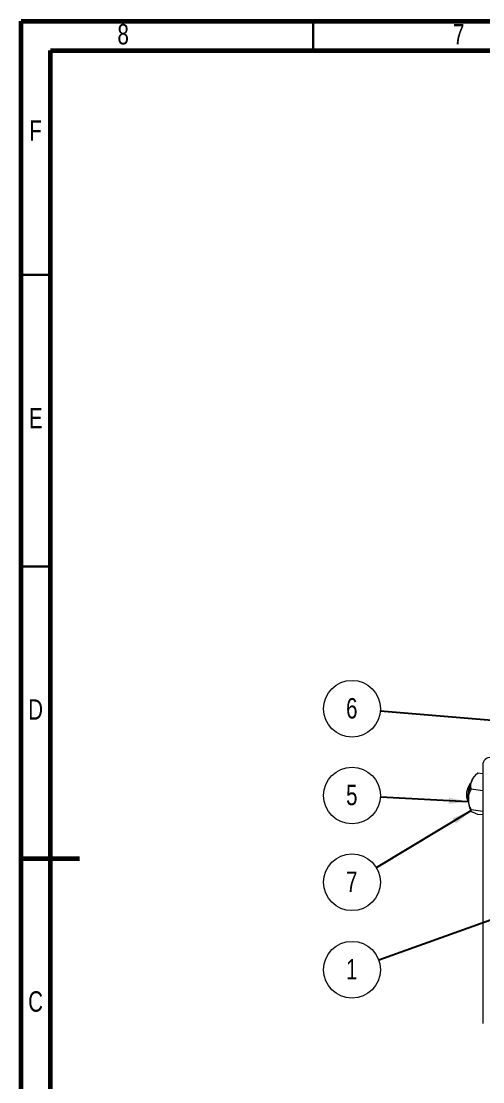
# Model space of a CAD drawing. Header units: millimetres. Extents: x 15 to 415, y 5 to 292.
# Drawn here: x 15 to 94.1, y 110.2 to 292 of the extents above; entities that cross this region are included whole.
import ezdxf

# ---------------------------------------------------------------- set-up
doc = ezdxf.new("R2010")
doc.units = ezdxf.units.MM
doc.styles.add('SLDTEXTSTYLE0', font='TXT', dxfattribs={"width": 0.75})
doc.dimstyles.new('SLDDIMSTYLE0', dxfattribs={"dimtxt": 0.18, "dimasz": 3.302, "dimexe": 0, "dimexo": 0.0625, "dimgap": 0, "dimtad": 0, "dimtih": 1, "dimtoh": 1, "dimdec": 0, "dimrnd": 1e-09, "dimzin": 0, "dimdsep": 46, "dimtxsty": 'Standard', "dimsah": 1, "dimcen": 0.09, "dimadec": 0, "dimazin": 0, "dimtfac": 3.302, "dimtdec": 0, "dimtofl": 0, "dimtmove": 0, "dimatfit": 3, "dimfxl": 1, "dimfrac": 2, "dimtolj": 1, "dimtzin": 0, "dimarcsym": 0})

# ---------------------------------------------------------------- blocks, each defined once
blk = doc.blocks.new('SW_NOTE_10')
at = {"color": 0, "linetype": 'Continuous', "lineweight": 0}
blk.add_circle((-4.57, -1.64), 4.86, dxfattribs=at)
at = {"color": 0, "linetype": 'Continuous', "lineweight": 0, "insert": (-4.61, 0.2), "char_height": 3.5, "attachment_point": 2, "style": 'SLDTEXTSTYLE0'}
blk.add_mtext('1', dxfattribs=at)
blk = doc.blocks.new('SW_NOTE_11')
at = {"color": 0, "linetype": 'Continuous', "lineweight": 0}
blk.add_circle((-4.17, -2.5), 4.86, dxfattribs=at)
at = {"color": 0, "linetype": 'Continuous', "lineweight": 0, "insert": (-4.2, -0.66), "char_height": 3.5, "attachment_point": 2, "style": 'SLDTEXTSTYLE0'}
blk.add_mtext('7', dxfattribs=at)
blk = doc.blocks.new('SW_NOTE_12')
at = {"color": 0, "linetype": 'Continuous', "lineweight": 0}
blk.add_circle((-4.85, 0.26), 4.86, dxfattribs=at)
at = {"color": 0, "linetype": 'Continuous', "lineweight": 0, "insert": (-4.89, 2.1), "char_height": 3.5, "attachment_point": 2, "style": 'SLDTEXTSTYLE0'}
blk.add_mtext('5', dxfattribs=at)
blk = doc.blocks.new('SW_NOTE_13')
at = {"color": 0, "linetype": 'Continuous', "lineweight": 0}
blk.add_circle((-4.84, 0.41), 4.86, dxfattribs=at)
at = {"color": 0, "linetype": 'Continuous', "lineweight": 0, "insert": (-4.88, 2.24), "char_height": 3.5, "attachment_point": 2, "style": 'SLDTEXTSTYLE0'}
blk.add_mtext('6', dxfattribs=at)

msp = doc.modelspace()

# ---------------------------------------------------------------- linework, layer by layer
at = {"color": 7, "linetype": 'Continuous', "lineweight": 60}
for p, q in [((15, 292), (415, 292)), ((15, 5), (15, 292)), ((20, 287), (410, 287)), ((20, 10), (20, 287)), ((15, 148.5), (25, 148.5))]:
    msp.add_line(p, q, dxfattribs=at)
at = {"color": 7, "linetype": 'Continuous', "lineweight": 30}
for p, q in [((65, 292), (65, 287)), ((15, 248.5), (20, 248.5)), ((15, 198.5), (20, 198.5))]:
    msp.add_line(p, q, dxfattribs=at)
at = {"color": 7, "linetype": 'Continuous', "lineweight": 15}
for p, q in [((94.07, 164.52), (94.07, 120.21)), ((93.22, 163.12), (92.75, 162.7)), ((94.07, 163.01), (93.22, 163.12)), ((92.04, 161.42), (91.87, 161.26)), ((94.07, 160.09), (92.08, 160.34)), ((91.49, 158.29), (91.62, 158.1)), ((91.99, 156.67), (92.05, 156.59)), ((94.07, 156.55), (92.08, 156.8)), ((94.07, 155.94), (93.22, 156.04))]:
    msp.add_line(p, q, dxfattribs=at)
for centre, radius, start, end in [((95.29, 164.55), 1.22, 81.3986, 181.4207), ((94.57, 160.93), 2.54, 135.6394, 160.2354), ((94.37, 159.44), 3.1, 143.9152, 201.7232), ((96.43, 159.18), 4.9, 155.0811, 190.5574), ((100.36, 158.67), 8.75, 159.1224, 180.2705), ((95.51, 158.39), 3.91, 176.4783, 206.0301)]:
    msp.add_arc(centre, radius, start, end, dxfattribs=at)
for points, knots in [([(92.18, 161.79), (92.31, 162.03), (92.56, 162.51), (93, 162.92), (93.22, 163.12)], [0, 0, 0, 0, 0.503997, 1, 1, 1, 1]), ([(91.6, 158.63), (91.61, 158.66), (91.61, 158.92), (91.68, 159.39), (91.87, 159.92), (92.02, 160.23), (92.08, 160.34)], [0, 0, 0, 0, 0.059231, 0.41722, 0.78838, 1, 1, 1, 1]), ([(92.08, 160.34), (92.04, 160.54), (91.98, 160.96), (92.05, 161.45), (92.16, 161.73), (92.18, 161.79)], [0, 0, 0, 0, 0.432383, 0.87955, 1, 1, 1, 1]), ([(92.08, 156.8), (91.98, 157.02), (91.81, 157.42), (91.64, 158.04), (91.62, 158.43), (91.6, 158.63)], [0, 0, 0, 0, 0.371812, 0.681718, 1, 1, 1, 1]), ([(92.18, 156.48), (92.11, 156.54), (91.96, 156.67), (92.04, 156.76), (92.08, 156.8)], [0, 0, 0, 0, 0.503997, 1, 1, 1, 1]), ([(93.22, 156.04), (93.04, 156.11), (92.65, 156.24), (92.33, 156.39), (92.21, 156.46), (92.18, 156.48)], [0, 0, 0, 0, 0.432383, 0.87955, 1, 1, 1, 1])]:
    msp.add_open_spline(points, degree=3, knots=knots, dxfattribs=at)

# ---------------------------------------------------------------- block references
at = {"color": 7, "linetype": 'Continuous', "lineweight": 0}
for name, p in [('SW_NOTE_13', (76.51, 173.73)), ('SW_NOTE_12', (76.52, 159.01)), ('SW_NOTE_11', (75.83, 146.9)), ('SW_NOTE_10', (76.24, 131.05))]:
    msp.add_blockref(name, p, dxfattribs=at)

# ---------------------------------------------------------------- texts
at = {"color": 7, "linetype": 'Continuous', "lineweight": 0, "char_height": 3.5, "attachment_point": 2, "style": 'SLDTEXTSTYLE0'}
for s, insert in [('8', (32.46, 291.52)), ('7', (89.96, 291.52)), ('F', (17.46, 275.02)), ('E', (17.51, 225.71)), ('D', (17.46, 175.77)), ('C', (17.46, 125.71))]:
    msp.add_mtext(s, dxfattribs=dict(at, insert=insert))

# ---------------------------------------------------------------- leaders
at = {"color": 7, "linetype": 'Continuous', "lineweight": 0}
for points in [[(100.17, 171.74), (76.51, 173.73)], [(91.56, 158.19), (76.52, 159.01)], [(92.02, 156.63), (75.83, 146.9)], [(110.78, 143.42), (76.24, 131.05)]]:
    msp.add_leader(points, dimstyle='SLDDIMSTYLE0', dxfattribs=at)

doc.saveas('drawing.dxf')
